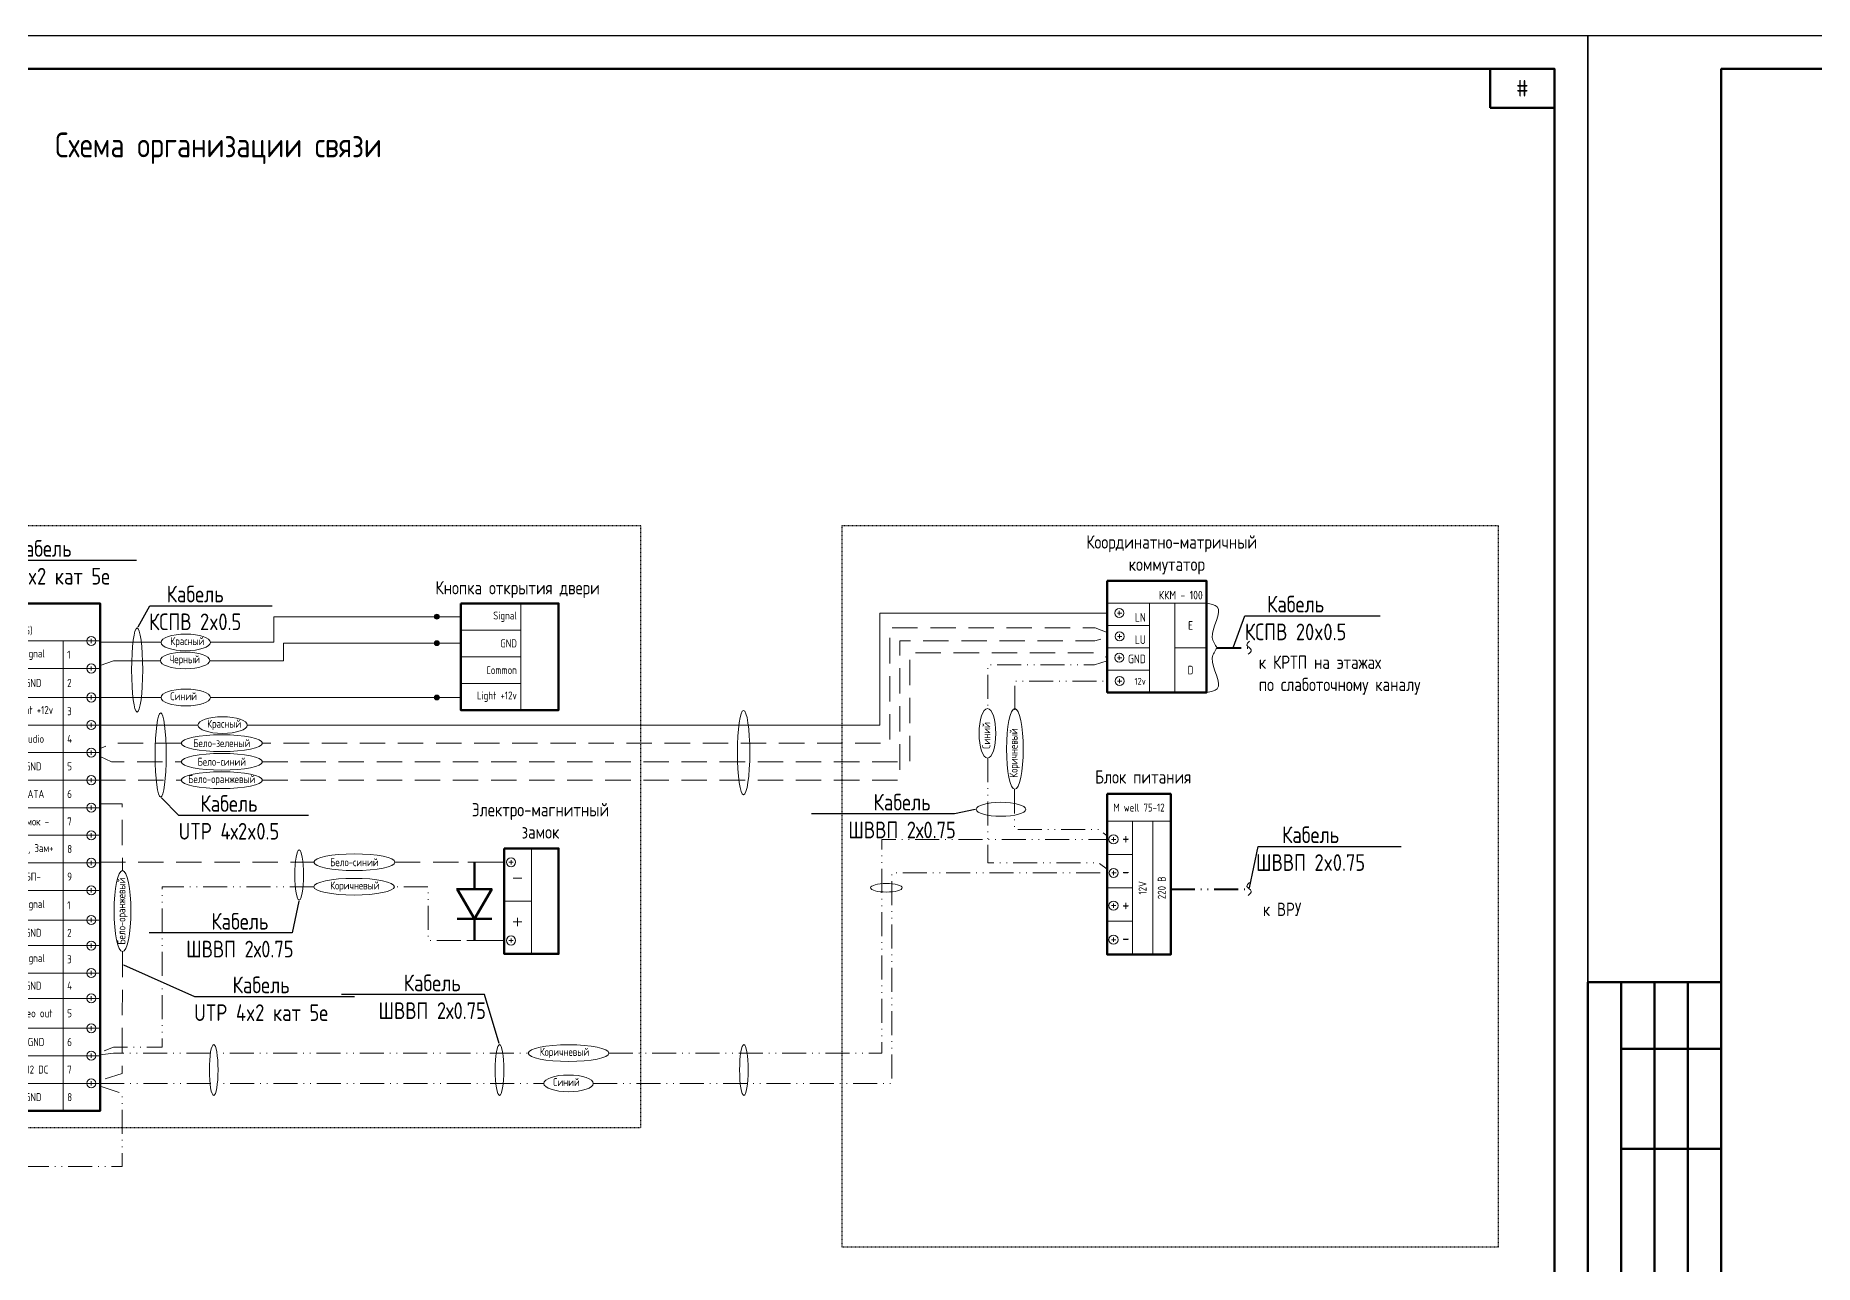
# Model space of a CAD drawing. Header units: millimetres. Extents: x -1818 to 2939, y -1518 to -220.
# Drawn here: x 2076.5 to 2343.2, y -404.2 to -219.9 of the extents above; entities that cross this region are included whole.
import ezdxf
from ezdxf import colors
from ezdxf.entities.mleader import LeaderData, LeaderLine
from ezdxf.math import Vec2, Vec3

# ---------------------------------------------------------------- set-up
doc = ezdxf.new("R2010")
doc.units = ezdxf.units.MM
for name, pattern in [('ACAD_ISO02W100', [15, 12, -3]), ('ACAD_ISO07W100', [3, 0, -3]), ('ACAD_ISO10W100', [18, 12, -3, 0, -3]), ('ACAD_ISO12W100', [21, 12, -3, 0, -3, 0, -3]), ('штриховая', [19.05, 12.7, -6.35])]:
    doc.linetypes.add(name, pattern=pattern)
for name, color, linetype, lineweight in [('(034) Оформление_0', 7, 'Continuous', 9), ('Домофония схемы', 7, 'Continuous', 40), ('Оборудование проектир.', 7, 'Continuous', 50)]:
    doc.layers.add(name, color=color, linetype=linetype, lineweight=lineweight)
doc.layers.add('Выноски и подписи', color=7, linetype='Continuous')
doc.layers.add('Дополнительные схемы', color=7, linetype='Continuous')
doc.layers.add('ВЭ', color=7, linetype='Continuous', plot=False)
doc.styles.get("Standard").update_dxf_attribs({"font": ''})
doc.styles.get('Standard').set_extended_font_data('GOST type A')

# ---------------------------------------------------------------- blocks, each defined once
blk = doc.blocks.new('*T239')
at = {"lineweight": 60, "transparency": 16777216}
for p, q in [((0, 0), (9.69, 0)), ((0, 0), (0, -5.814)), ((9.69, 0), (9.69, -5.814)), ((0, -5.814), (9.69, -5.814))]:
    blk.add_line(p, q, dxfattribs=at)
at = {"color": 0, "transparency": 16777216, "insert": (4.845, -2.907), "char_height": 2.5, "width": 9.69, "attachment_point": 5}
blk.add_mtext('#', dxfattribs=at)
blk = doc.blocks.new('*U237')
at = {"layer": '(034) Оформление_0'}
blk.add_lwpolyline([(420, 297), (0, 297), (0, 0), (420, 0)], close=True, dxfattribs=at)
at = {"layer": '(034) Оформление_0', "lineweight": 60}
blk.add_lwpolyline([(415, 5), (415, 292), (20, 292), (20, 5)], close=True, dxfattribs=at)
blk.add_blockref('*T239', (405.31, 292))
blk = doc.blocks.new('*T241')
at = {"layer": '(034) Оформление_0', "color": 0, "lineweight": 50, "transparency": 16777216}
for p, q in [((0, 0), (0, 65)), ((0, 65), (20, 65)), ((5, 0), (5, 65)), ((10, 0), (10, 65)), ((15, 0), (15, 65)), ((20, 0), (20, 65)), ((5, 55), (20, 55)), ((5, 40), (20, 40)), ((5, 20), (20, 20)), ((0, 0), (20, 0))]:
    blk.add_line(p, q, dxfattribs=at)
at = {"layer": '(034) Оформление_0', "color": 0, "transparency": 16777216, "insert": (2.5, 2), "char_height": 2.5, "width": 61, "attachment_point": 4, "rotation": 90}
blk.add_mtext('Согласованно', dxfattribs=at)
blk = doc.blocks.new('*U240')
at = {"layer": '(034) Оформление_0'}
blk.add_lwpolyline([(420, 297), (0, 297), (0, 0), (420, 0)], close=True, dxfattribs=at)
at = {"layer": '(034) Оформление_0', "lineweight": 60}
blk.add_lwpolyline([(415, 5), (415, 292), (20, 292), (20, 5)], close=True, dxfattribs=at)
blk.add_blockref('*T241', (0, 90))
blk = doc.blocks.new('*T253')
at = {"layer": 'Оборудование проектир.', "lineweight": 15, "transparency": 16777216}
for p, q in [((0, 0), (62.83, 0)), ((0, 0), (0, -76.14)), ((35.76, 0), (35.76, -76.14)), ((0, -5.64), (5.1, -5.64)), ((5.1, -5.64), (5.1, -76.14)), ((25.76, -5.64), (25.76, -76.14)), ((30.44, -5.64), (30.44, -76.14)), ((35.76, -5.64), (62.83, -5.64)), ((57.32, -5.64), (57.32, -76.14)), ((62.83, -5.64), (62.83, -76.14)), ((5.1, -9.77), (25.76, -9.77)), ((35.76, -18.25), (57.32, -18.25)), ((5.1, -22.38), (25.76, -22.38)), ((35.76, -30.65), (57.32, -30.65)), ((5.1, -34.79), (25.76, -34.79)), ((30.44, -43.06), (57.32, -43.06)), ((5.1, -47.51), (30.44, -47.51)), ((35.76, -51.33), (57.32, -51.33)), ((5.1, -59.25), (25.76, -59.25)), ((35.76, -59.25), (57.32, -59.25)), ((35.76, -67.86), (57.32, -67.86)), ((5.1, -72), (25.76, -72)), ((5.1, -76.14), (25.76, -76.14)), ((48.31, -76.14), (57.32, -76.14))]:
    blk.add_line(p, q, dxfattribs=at)
at = {"layer": 'Оборудование проектир.', "lineweight": 9, "transparency": 16777216}
for p, q in [((62.83, 0), (62.83, -5.64)), ((5.1, -5.64), (35.76, -5.64)), ((14.17, -5.64), (14.17, -72)), ((48.31, -5.64), (48.31, -76.14)), ((0, -9.77), (5.1, -9.77)), ((48.31, -9.77), (62.83, -9.77)), ((0, -14.11), (14.17, -14.11)), ((48.31, -14.11), (62.83, -14.11)), ((0, -18.25), (14.17, -18.25)), ((57.32, -18.25), (62.83, -18.25)), ((0, -22.38), (5.1, -22.38)), ((48.31, -22.38), (62.83, -22.38)), ((0, -26.52), (14.17, -26.52)), ((48.31, -26.52), (62.83, -26.52)), ((0, -30.65), (14.17, -30.65)), ((57.32, -30.65), (62.83, -30.65)), ((0, -34.79), (5.1, -34.79)), ((48.31, -34.79), (62.83, -34.79)), ((0, -38.92), (14.17, -38.92)), ((48.31, -38.92), (62.83, -38.92)), ((0, -43.06), (14.17, -43.06)), ((57.32, -43.06), (62.83, -43.06)), ((0, -47.51), (5.1, -47.51)), ((48.31, -47.51), (62.83, -47.51)), ((0, -51.33), (14.17, -51.33)), ((57.32, -51.33), (62.83, -51.33)), ((0, -55.46), (14.17, -55.46)), ((48.31, -55.46), (62.83, -55.46)), ((0, -59.25), (5.1, -59.25)), ((57.32, -59.25), (62.83, -59.25)), ((0, -63.73), (14.17, -63.73)), ((48.31, -63.73), (62.83, -63.73)), ((0, -67.86), (14.17, -67.86)), ((57.32, -67.86), (62.83, -67.86)), ((0, -72), (5.1, -72)), ((48.31, -72), (62.83, -72)), ((0, -76.14), (5.1, -76.14)), ((25.76, -76.14), (48.31, -76.14)), ((57.32, -76.14), (62.83, -76.14))]:
    blk.add_line(p, q, dxfattribs=at)
at = {"layer": 'Оборудование проектир.', "lineweight": 0, "transparency": 16777216}
for s, insert, char_height, width, attachment_point in [('Вызывная панель для основной двери', (17.88, -5.04), 1.5, 34.5671, 8), ('ETH (Rj-45)', (49.3, -5.04), 1.2, 25.8822, 8), ('1', (4.5, -7.7), 1.2, 3.9064, 6), ('NC/TX', (9.64, -7.7), 1.2, 7.8848, 5), ('UART', (19.97, -7.7), 1.2, 10.3896, 5), ('Signal', (52.81, -7.7), 1.2, 7.8232, 5), ('1', (57.92, -7.7), 1.2, 4.3203, 4), ('Кнопка открытия основной двери', (42.03, -11.94), 1.2, 11.3551, 5), ('2', (4.5, -11.94), 1.2, 3.9064, 6), ('1-Wire/RX', (9.64, -11.94), 1.2, 7.8848, 5), ('Внешний считыватель доп двери', (19.97, -16.08), 1.2, 10.3896, 5), ('GND', (52.81, -11.94), 1.2, 7.8232, 5), ('2', (57.92, -11.94), 1.2, 4.3203, 4), ('3', (4.5, -16.18), 1.2, 3.9064, 6), ('Beep', (9.64, -16.18), 1.2, 7.8848, 5), ('Light +12v', (52.81, -16.18), 1.2, 7.8232, 5), ('3', (57.92, -16.18), 1.2, 4.3203, 4), ('4', (4.5, -20.32), 1.2, 3.9064, 6), ('GND', (9.64, -20.32), 1.2, 7.8848, 5), ('Audio', (52.81, -20.32), 1.2, 7.8232, 5), ('4', (57.92, -20.32), 1.2, 4.3203, 4), ('5', (4.5, -24.45), 1.2, 3.9064, 6), ('Signal', (9.64, -24.45), 1.2, 7.8848, 5), ('1', (33.1, -24.35), 1.2, 4.1265, 5), ('ККМ1', (42.03, -24.45), 1.2, 11.3551, 5), ('GND', (52.81, -24.45), 1.2, 7.8232, 5), ('5', (57.92, -24.45), 1.2, 4.3203, 4), ('Кнопка открытия доп двери', (19.97, -28.59), 1.2, 10.3896, 5), ('3', (28.1, -26.57), 1.2, 3.4926, 5), ('6', (4.5, -28.59), 1.2, 3.9064, 6), ('GND', (9.64, -28.59), 1.2, 7.8848, 5), ('DATA', (52.81, -28.59), 1.2, 7.8232, 5), ('6', (57.92, -28.59), 1.2, 4.3203, 4), ('Light +12v', (9.64, -32.72), 1.2, 7.8848, 5), ('7', (4.5, -32.72), 1.2, 3.9064, 6), ('Замок -', (52.81, -32.72), 1.2, 7.8232, 5), ('7', (57.92, -32.72), 1.2, 4.3203, 4), ('8', (4.5, -36.85), 1.2, 3.9064, 6), ('Audio', (9.64, -36.85), 1.2, 7.8848, 5), ('Замок основной двери', (42.03, -36.85), 1.2, 11.3551, 5), ('БП+, Зам+', (52.81, -36.85), 1.2, 7.8232, 5), ('8', (57.92, -36.85), 1.2, 4.3203, 4), ('9', (4.5, -40.99), 1.2, 3.9064, 6), ('GND', (9.64, -40.99), 1.2, 7.8848, 5), ('ККМ2', (19.97, -41.15), 1.2, 10.3896, 5), ('БП-', (52.81, -40.99), 1.2, 7.8232, 5), ('9', (57.92, -40.99), 1.2, 4.3203, 4), ('10', (4.5, -45.28), 1.2, 3.9064, 6), ('DATA', (9.64, -45.28), 1.2, 7.8848, 5), ('Концевик вскрытия основной двери', (42.03, -47.19), 1.2, 11.3551, 5), ('Signal', (52.81, -45.28), 1.2, 7.8232, 5), ('1', (57.92, -45.28), 1.2, 4.3203, 4), ('1', (4.5, -49.42), 1.2, 3.9064, 6), ('Common', (9.64, -49.42), 1.2, 7.8848, 5), ('GND', (52.81, -49.42), 1.2, 7.8232, 5), ('2', (57.92, -49.42), 1.2, 4.3203, 4), ('2', (4.5, -53.39), 1.2, 3.9064, 6), ('NC', (9.64, -53.39), 1.2, 7.8848, 5), ('Замок доп. Двери', (19.97, -53.38), 1.2, 10.3896, 5), ('Концевик вскрытия доп. двер', (42.03, -55.29), 1.2, 11.3551, 5), ('Signal', (52.81, -53.39), 1.2, 7.8232, 5), ('3', (57.92, -53.39), 1.2, 4.3203, 4), ('3', (4.5, -57.35), 1.2, 3.9064, 6), ('NO', (9.64, -57.35), 1.2, 7.8848, 5), ('GND', (52.81, -57.35), 1.2, 7.8232, 5), ('4', (57.92, -57.35), 1.2, 4.3203, 4), ('4', (4.5, -61.49), 1.2, 3.9064, 6), ('NC', (9.64, -61.49), 1.2, 7.8848, 5), ('4', (28.1, -61.83), 1.2, 3.4926, 5), ('2', (33.1, -59.6), 1.2, 4.1265, 5), ('Video out', (52.81, -61.49), 1.2, 7.8232, 5), ('5', (57.92, -61.49), 1.2, 4.3203, 4), ('Силовой релейный выход', (19.97, -65.62), 1.2, 10.3896, 5), ('Аналоговый видеовыход', (42.03, -63.56), 1.2, 11.3551, 5), ('5', (4.5, -65.8), 1.2, 3.9064, 6), ('NO', (9.64, -65.8), 1.2, 7.8848, 5), ('VGND', (52.81, -65.8), 1.2, 7.8232, 5), ('6', (57.92, -65.8), 1.2, 4.3203, 4), ('6', (4.5, -69.93), 1.2, 3.9064, 6), ('Common', (9.64, -69.93), 1.2, 7.8848, 5), ('+ 12 DC', (52.81, -69.93), 1.2, 7.8232, 5), ('7', (57.92, -69.93), 1.2, 4.3203, 4), ('Питание', (42.03, -72), 1.2, 11.3551, 5), ('7', (4.5, -74.07), 1.2, 3.9064, 6), ('Корпус панели', (15.43, -74.07), 1.2, 19.4662, 5), ('GND', (52.81, -74.07), 1.2, 7.8232, 5), ('8', (57.92, -74.07), 1.2, 4.3203, 4)]:
    blk.add_mtext(s, dxfattribs=dict(at, insert=insert, char_height=char_height, width=width, attachment_point=attachment_point))
blk = doc.blocks.new('*T254')
at = {"layer": 'Оборудование проектир.', "lineweight": 15, "transparency": 16777216}
for p, q in [((0, 0), (14.88, 0)), ((0, 0), (0, -13.39)), ((0, -3.35), (6.35, -3.35)), ((6.35, -3.35), (6.35, -16.75)), ((10.13, -3.35), (10.13, -10.04)), ((14.88, -3.35), (14.88, -16.75)), ((0, -6.69), (6.35, -6.69)), ((0, -10.04), (6.35, -10.04)), ((0, -13.39), (6.35, -13.39)), ((0, -16.75), (6.35, -16.75))]:
    blk.add_line(p, q, dxfattribs=at)
at = {"layer": 'Оборудование проектир.', "lineweight": 9, "transparency": 16777216}
for p, q in [((14.88, 0), (14.88, -3.35)), ((6.35, -3.35), (14.88, -3.35)), ((10.13, -10.04), (14.88, -10.04)), ((10.13, -10.04), (10.13, -16.75)), ((0, -13.39), (0, -16.75)), ((6.35, -16.75), (14.88, -16.75))]:
    blk.add_line(p, q, dxfattribs=at)
at = {"layer": 'Оборудование проектир.', "color": 0, "lineweight": 0, "transparency": 16777216}
for s, insert, char_height, width, attachment_point in [('{\\C256;ККМ - 100}', (14.32, -2.79), 1.291, 13.7621, 9), ('{\\C256;LN}', (5.79, -6.13), 1.291, 5.2303, 9), ('{\\C256;E}', (12.5, -6.69), 1.291, 3.6327, 5), ('{\\C256;LU}', (5.79, -9.48), 1.291, 5.2303, 9), ('{\\C256;GND}', (5.79, -11.72), 1.291, 5.2303, 6), ('{\\C256;D}', (12.5, -13.39), 1.291, 3.6327, 5), ('{\\C256; 12v}', (5.79, -15.07), 1.0328, 5.2303, 6), ('{\\fFedra Sans Alt Pro Light|b0|i0|c204;\\c0;', (9.57, -16.19), 1.291, 2.6682, 9)]:
    blk.add_mtext(s, dxfattribs=dict(at, insert=insert, char_height=char_height, width=width, attachment_point=attachment_point))
blk = doc.blocks.new('*T255')
at = {"layer": 'Оборудование проектир.', "lineweight": 15, "transparency": 16777216}
for p, q in [((0, 0), (9.53, 0)), ((0, 0), (0, -24.08)), ((0, -4.08), (9.53, -4.08)), ((3.78, -4.08), (3.78, -24.08)), ((6.82, -4.08), (6.82, -24.08)), ((9.53, -4.08), (9.53, -24.08)), ((0, -9.08), (3.78, -9.08)), ((0, -14.08), (3.78, -14.08)), ((0, -19.08), (3.78, -19.08)), ((0, -24.08), (3.78, -24.08)), ((6.82, -24.08), (9.53, -24.08))]:
    blk.add_line(p, q, dxfattribs=at)
at = {"layer": 'Оборудование проектир.', "lineweight": 9, "transparency": 16777216}
for p, q in [((9.53, 0), (9.53, -4.08)), ((3.78, -24.08), (6.82, -24.08))]:
    blk.add_line(p, q, dxfattribs=at)
at = {"layer": 'Оборудование проектир.', "color": 0, "lineweight": 0, "transparency": 16777216}
for s, insert, char_height, width, attachment_point in [('{\\C256;M well 75-12}', (4.77, -2.04), 1.2, 8.6494, 5), ('{\\C256;+}', (3.33, -6.58), 2, 2.8926, 6), ('{\\C256;-}', (3.33, -11.58), 2, 2.8926, 6), ('{\\C256;+}', (3.33, -16.58), 2, 2.8926, 6), ('{\\C256;-}', (3.33, -21.58), 2, 2.8926, 6)]:
    blk.add_mtext(s, dxfattribs=dict(at, insert=insert, char_height=char_height, width=width, attachment_point=attachment_point))
at = {"layer": 'Оборудование проектир.', "color": 0, "lineweight": 0, "transparency": 16777216, "char_height": 1.2, "width": 19.1168, "attachment_point": 5, "rotation": 90}
for s, insert in [('{\\C256;12V}', (5.3, -14.08)), ('{\\C256;220 В}', (8.18, -14.08))]:
    blk.add_mtext(s, dxfattribs=dict(at, insert=insert))
blk = doc.blocks.new('*T256')
at = {"layer": 'Оборудование проектир.', "lineweight": 9, "transparency": 16777216}
for p, q in [((0, 0), (9.02, 0)), ((0, 0), (0, -16)), ((0, -4), (9.02, -4)), ((0, -8), (9.02, -8))]:
    blk.add_line(p, q, dxfattribs=at)
at = {"layer": 'Оборудование проектир.', "lineweight": 15, "transparency": 16777216}
for p, q in [((9.02, 0), (9.02, -16)), ((0, -12), (9.02, -12)), ((0, -16), (9.02, -16))]:
    blk.add_line(p, q, dxfattribs=at)
at = {"layer": 'Оборудование проектир.', "color": 0, "linetype": 'ACAD_ISO02W100', "lineweight": 0, "transparency": 16777216, "char_height": 1.2, "width": 7.8232, "attachment_point": 6}
for s, insert in [('{\\C256;Signal}', (8.42, -2)), ('{\\C256;GND}', (8.42, -6)), ('{\\C256;Common}', (8.42, -10)), ('{\\C256;Light +12v}', (8.42, -14))]:
    blk.add_mtext(s, dxfattribs=dict(at, insert=insert))
blk = doc.blocks.new('*U104')
at = {"layer": 'Оборудование проектир.'}
for p, q in [((0, 4.48), (0, 8.51)), ((0, 0), (-1.2, 0)), ((0, 0), (0, -3.23)), ((-2.59, 0), (2.59, 0))]:
    blk.add_line(p, q, dxfattribs=at)
at = {"layer": 'Оборудование проектир.', "flags": 128}
blk.add_lwpolyline([(0, 0), (2.59, 4.48), (-2.59, 4.48)], close=True, dxfattribs=at)
at = {"layer": 'Выноски и подписи', "oblique": 15, "flags": 3}
for tag, p in [('ID', (11.17, 4.25)), ('БАЗОВАЯ_РАСЦЕНКА', (11.17, 0.96)), ('ЕД.ИЗМ', (10.91, -2.84)), ('КОЛИЧЕСТВО', (10.7, -6.7))]:
    blk.add_attdef(tag, p, '', height=2.5, dxfattribs=at)

msp = doc.modelspace()

# ---------------------------------------------------------------- hatches: boundary and pattern name
at = {"layer": 'Домофония схемы', "linetype": 'Continuous', "lineweight": 0, "ltscale": 5}
h = msp.add_hatch(color=256, dxfattribs=at)
h.dxf.hatch_style = 1
edge = h.paths.add_edge_path()
edge.add_arc((2136.63, -307.08), 0.365, 0, 360)
h = msp.add_hatch(color=256, dxfattribs=at)
h.dxf.hatch_style = 1
edge = h.paths.add_edge_path()
edge.add_arc((2136.63, -311.06), 0.365, 0, 360)
h = msp.add_hatch(color=256, dxfattribs=at)
h.dxf.hatch_style = 1
edge = h.paths.add_edge_path()
edge.add_arc((2136.63, -319.2), 0.365, 0, 360)

# ---------------------------------------------------------------- linework, layer by layer
at = {"layer": 'ВЭ'}
for points in [[(1889.28, -219.91), (2309.28, -219.91), (2309.28, -516.91), (1889.28, -516.91)], [(2309.28, -219.91), (2729.28, -219.91), (2729.28, -516.91), (2309.28, -516.91)]]:
    msp.add_lwpolyline(points, close=True, dxfattribs=at)
at = {"layer": 'Домофония схемы', "lineweight": 0}
for p, q in [((2085.12, -310.72), (2084.47, -310.72)), ((2084.8, -310.39), (2084.8, -311.04)), ((2084.8, -314.53), (2084.8, -315.17)), ((2085.12, -314.85), (2084.47, -314.85)), ((2085.12, -319.2), (2084.47, -319.2)), ((2084.8, -318.87), (2084.8, -319.52)), ((2085.12, -323.33), (2084.47, -323.33)), ((2084.8, -323.01), (2084.8, -323.65)), ((2085.12, -327.46), (2084.47, -327.46)), ((2084.8, -327.14), (2084.8, -327.79)), ((2085.12, -331.6), (2084.47, -331.6)), ((2084.8, -331.28), (2084.8, -331.92)), ((2085.12, -335.73), (2084.47, -335.73)), ((2084.8, -335.41), (2084.8, -336.06)), ((2085.12, -339.87), (2084.47, -339.87)), ((2084.8, -339.55), (2084.8, -340.19)), ((2085.12, -344), (2084.47, -344)), ((2084.8, -343.68), (2084.8, -344.33)), ((2141.3, -343.91), (2146.74, -343.91)), ((2085.12, -348.14), (2084.47, -348.14)), ((2084.8, -347.82), (2084.8, -348.46)), ((2085.12, -352.59), (2084.47, -352.59)), ((2084.8, -352.27), (2084.8, -352.92)), ((2085.12, -356.41), (2084.47, -356.41)), ((2084.8, -356.08), (2084.8, -356.73)), ((2141.28, -355.65), (2146.74, -355.65)), ((2085.12, -360.54), (2084.47, -360.54)), ((2084.8, -360.22), (2084.8, -360.86)), ((2085.12, -364.33), (2084.47, -364.33)), ((2084.8, -364.01), (2084.8, -364.65)), ((2085.12, -368.81), (2084.47, -368.81)), ((2084.8, -368.49), (2084.8, -369.13)), ((2085.12, -372.94), (2084.47, -372.94)), ((2084.8, -372.62), (2084.8, -373.27)), ((2085.12, -377.08), (2084.47, -377.08)), ((2084.8, -376.76), (2084.8, -377.4))]:
    msp.add_line(p, q, dxfattribs=at)
at = {"layer": 'Домофония схемы', "color": 5, "linetype": 'ACAD_ISO10W100', "ltscale": 0.3}
msp.add_line((2253.65, -311.75), (2258.5, -311.75), dxfattribs=at)
at = {"layer": 'Домофония схемы', "color": 5, "linetype": 'штриховая', "lineweight": 0, "ltscale": 0.3}
for p, q in [((2086.12, -343.91), (2118.19, -343.91)), ((2130.35, -343.91), (2146.74, -343.91))]:
    msp.add_line(p, q, dxfattribs=at)
at = {"layer": 'Домофония схемы', "color": 8, "linetype": 'ACAD_ISO07W100', "lineweight": 30, "ltscale": 0.01}
for points in [[(2167.23, -293.43), (2016.25, -293.43), (2016.25, -383.71), (2167.23, -383.71)], [(2295.84, -293.43), (2197.39, -293.43), (2197.39, -401.58), (2295.84, -401.58)]]:
    msp.add_lwpolyline(points, close=True, dxfattribs=at)
at = {"layer": 'Домофония схемы', "color": 1, "linetype": 'Continuous', "lineweight": 0, "ltscale": 0.3, "flags": 128}
for points in [[(2108.21, -323.33), (2203.06, -323.33), (2203.06, -306.54), (2237.18, -306.54)], [(2140.22, -307.08), (2112.18, -307.08), (2112.18, -310.9), (2102.7, -310.9)], [(2095.27, -310.9), (2086.12, -310.9)], [(2086.12, -323.33), (2100.78, -323.33)]]:
    msp.add_lwpolyline(points, dxfattribs=at)
at = {"layer": 'Домофония схемы', "color": 96, "linetype": 'штриховая', "lineweight": 0, "ltscale": 0.3, "flags": 128}
for points in [[(2237.18, -309.47), (2235.39, -308.74), (2204.56, -308.74), (2204.56, -326.04), (2110.47, -326.05)], [(2098.32, -326.05), (2087.96, -326.05), (2086.12, -326.87)]]:
    msp.add_lwpolyline(points, dxfattribs=at)
at = {"layer": 'Домофония схемы', "color": 250, "linetype": 'Continuous', "lineweight": 0, "ltscale": 0.3, "flags": 128}
for points in [[(2140.22, -311.06), (2113.63, -311.06), (2113.63, -313.69), (2102.59, -313.69)], [(2095.17, -313.69), (2088.15, -313.69), (2086.12, -314.39)]]:
    msp.add_lwpolyline(points, dxfattribs=at)
at = {"layer": 'Домофония схемы', "color": 30, "linetype": 'штриховая', "lineweight": 0, "ltscale": 0.3, "flags": 128}
for points in [[(2110.47, -331.6), (2206.06, -331.6), (2206.06, -310.7), (2235.3, -310.7), (2237.18, -310.23)], [(2086.12, -331.6), (2098.32, -331.6)], [(2086.12, -335.14), (2089.42, -335.14), (2089.49, -345.16)], [(2089.49, -357.32), (2089.42, -375.6), (2086.12, -376.66)]]:
    msp.add_lwpolyline(points, dxfattribs=at)
at = {"layer": 'Домофония схемы', "color": 5, "linetype": 'штриховая', "lineweight": 0, "ltscale": 0.3, "flags": 128}
for points in [[(2110.47, -328.84), (2207.56, -328.84), (2207.56, -312.5), (2235.35, -312.5), (2237.18, -313.22)], [(2086.12, -328.06), (2087.86, -328.84), (2098.32, -328.84)]]:
    msp.add_lwpolyline(points, dxfattribs=at)
at = {"layer": 'Домофония схемы', "color": 5, "linetype": 'ACAD_ISO12W100', "lineweight": 0, "ltscale": 0.3, "flags": 128}
for points in [[(2237.18, -313.69), (2235.27, -314.3), (2219.29, -314.3), (2219.29, -320.87)], [(2219.29, -328.29), (2219.29, -344.01), (2235.89, -344.01), (2237.18, -344.94)], [(2160.1, -377.08), (2204.88, -377.08), (2204.88, -345.51), (2235.84, -345.51), (2237.19, -345.51)], [(2068.32, -389.54), (2089.42, -389.54), (2089.42, -378.6), (2086.12, -377.51)], [(2086.12, -377.08), (2152.67, -377.08)]]:
    msp.add_lwpolyline(points, dxfattribs=at)
at = {"layer": 'Домофония схемы', "color": 34, "linetype": 'ACAD_ISO12W100', "lineweight": 0, "ltscale": 0.3, "flags": 128}
for points in [[(2223.33, -321.07), (2223.33, -316.73), (2237.18, -316.73)], [(2223.28, -332.98), (2223.28, -338.99), (2235.87, -338.99), (2237.18, -339.95)], [(2162.44, -372.55), (2203.38, -372.55), (2203.38, -340.49), (2235.87, -340.49), (2237.18, -340.49)], [(2118.18, -347.58), (2095.45, -347.58), (2095.45, -371.65), (2088.14, -371.65), (2086.12, -372.43)], [(2146.74, -355.65), (2135.33, -355.65), (2135.33, -347.58), (2130.28, -347.58)], [(2086.12, -372.79), (2088.12, -372.55), (2150.34, -372.55)]]:
    msp.add_lwpolyline(points, dxfattribs=at)
at = {"layer": 'Домофония схемы', "color": 5, "linetype": 'Continuous', "lineweight": 0, "ltscale": 0.3, "flags": 128}
for points in [[(2086.12, -319.2), (2095.27, -319.2)], [(2102.7, -319.2), (2140.22, -319.2)]]:
    msp.add_lwpolyline(points, dxfattribs=at)
at = {"layer": 'Домофония схемы', "linetype": 'Continuous', "lineweight": 0, "ltscale": 5}
for centre in [(2136.63, -307.08), (2136.63, -311.06), (2136.63, -319.2)]:
    msp.add_circle(centre, 0.365, dxfattribs=at)
at = {"layer": 'Домофония схемы', "lineweight": 0}
for centre in [(2084.8, -310.72), (2084.8, -314.85), (2084.8, -319.2), (2084.8, -323.33), (2084.8, -327.46), (2084.8, -331.6), (2084.8, -335.73), (2084.8, -339.87), (2084.8, -344), (2084.8, -348.14), (2084.8, -352.59), (2084.8, -356.41), (2084.8, -360.54), (2084.8, -364.33), (2084.8, -368.81), (2084.8, -372.94), (2084.8, -377.08)]:
    msp.add_circle(centre, 0.682, dxfattribs=at)
at = {"layer": 'Домофония схемы', "linetype": 'Continuous', "lineweight": 0, "ltscale": 5, "extrusion": (0, 0, -1)}
for centre, major_axis, ratio in [((2091.69, -315.07), (0, 6.31), 0.132115), ((2095.22, -327.83), (0, 6.31), 0.132115), ((2115.99, -345.83), (0, 3.76), 0.173031)]:
    msp.add_ellipse(centre, major_axis=major_axis, ratio=ratio, dxfattribs=at)
at = {"layer": 'Домофония схемы', "lineweight": 0, "extrusion": (0, 0, -1)}
for centre, major_axis, ratio in [((2098.98, -310.93), (3.71, 0), 0.337283), ((2098.88, -313.64), (3.71, 0), 0.337283), ((2098.98, -319.2), (3.71, 0), 0.337283), ((2104.5, -323.33), (3.71, 0), 0.337283), ((2219.22, -324.58), (0, 3.71), 0.337283), ((2223.33, -326.92), (0, 6.05), 0.206977), ((2104.39, -326.05), (6.08, 0), 0.206125), ((2104.39, -328.84), (6.08, 0), 0.206125), ((2104.39, -331.6), (6.08, 0), 0.206125), ((2124.27, -343.91), (6.08, 0), 0.206125), ((2089.49, -351.24), (0, 6.08), 0.206125), ((2124.23, -347.58), (6.05, 0), 0.206977), ((2156.39, -372.55), (6.05, 0), 0.206977), ((2156.39, -377.08), (3.71, 0), 0.337283)]:
    msp.add_ellipse(centre, major_axis=major_axis, ratio=ratio, dxfattribs=at)
at = {"layer": 'Домофония схемы', "linetype": 'Continuous', "lineweight": 0, "ltscale": 5}
for centre, major_axis, ratio in [((2182.64, -327.46), (0, 6.32), 0.147928), ((2103.17, -375.07), (0, 3.81), 0.17021), ((2146.04, -375.07), (0, 3.81), 0.17021), ((2182.69, -375.07), (0, 3.81), 0.17021)]:
    msp.add_ellipse(centre, major_axis=major_axis, ratio=ratio, dxfattribs=at)
at = {"layer": 'Домофония схемы', "lineweight": 0}
for centre, major_axis, ratio in [((2221.24, -335.97), (3.71, 0), 0.281573), ((2204.07, -347.74), (2.37, 0), 0.273967)]:
    msp.add_ellipse(centre, major_axis=major_axis, ratio=ratio, dxfattribs=at)
for points in [[(2252.07, -305.05), (2253.66, -305.6), (2252.94, -310.21), (2253.65, -311.75)], [(2252.07, -318.43), (2253.66, -317.89), (2252.94, -313.28), (2253.65, -311.74)], [(2258.51, -310.77), (2258.13, -311.35), (2258.78, -312.07), (2258.32, -312.72)], [(2258.51, -346.95), (2258.13, -347.53), (2258.78, -348.25), (2258.32, -348.89)]]:
    msp.add_spline(points, degree=3, dxfattribs=at)
at = {"layer": 'Дополнительные схемы', "color": 5, "linetype": 'ACAD_ISO12W100', "lineweight": 40, "ltscale": 0.3}
msp.add_line((2246.72, -347.93), (2258.5, -347.93), dxfattribs=at)
at = {"layer": 'Оборудование проектир.', "lineweight": 0}
for p, q in [((2239.35, -306.54), (2238.71, -306.54)), ((2238.98, -306.22), (2238.98, -306.86)), ((2239.35, -310.04), (2238.71, -310.04)), ((2239.03, -309.71), (2239.03, -310.36)), ((2239.35, -313.24), (2238.71, -313.24)), ((2238.98, -312.92), (2238.98, -313.56)), ((2239.35, -316.73), (2238.71, -316.73)), ((2239.03, -316.41), (2239.03, -317.06)), ((2238.49, -340.49), (2237.84, -340.49)), ((2238.12, -340.17), (2238.12, -340.82)), ((2148.09, -343.91), (2147.45, -343.91)), ((2147.77, -343.59), (2147.77, -344.23)), ((2149.37, -346.3), (2148.07, -346.3)), ((2238.5, -345.51), (2237.85, -345.51)), ((2238.13, -345.19), (2238.13, -345.83)), ((2146.74, -349.76), (2150.82, -349.76)), ((2238.49, -350.42), (2237.84, -350.42)), ((2238.12, -350.1), (2238.12, -350.75)), ((2148.06, -352.87), (2149.36, -352.87)), ((2148.71, -352.23), (2148.71, -353.52)), ((2148.09, -355.65), (2147.45, -355.65)), ((2147.77, -355.33), (2147.77, -355.97)), ((2238.49, -355.53), (2237.84, -355.53)), ((2238.12, -355.21), (2238.12, -355.85))]:
    msp.add_line(p, q, dxfattribs=at)
at = {"layer": 'Оборудование проектир.', "lineweight": 50}
for points in [[(2237.18, -301.7), (2252.07, -301.7), (2252.07, -318.45), (2237.18, -318.45)], [(2023.28, -305.08), (2086.12, -305.08), (2086.12, -381.22), (2023.28, -381.22)], [(2140.22, -305.08), (2154.9, -305.08), (2154.9, -321.08), (2140.22, -321.08)], [(2237.18, -333.67), (2246.72, -333.67), (2246.72, -357.76), (2237.18, -357.76)], [(2146.74, -341.85), (2154.9, -341.85), (2154.9, -357.66), (2146.74, -357.66)]]:
    msp.add_lwpolyline(points, close=True, dxfattribs=at)
at = {"layer": 'Оборудование проектир.', "lineweight": 0}
msp.add_lwpolyline([(2146.74, -341.85), (2150.82, -341.85), (2150.82, -357.66), (2146.74, -357.66)], close=True, dxfattribs=at)
for centre in [(2238.98, -306.54), (2239.03, -310.04), (2238.98, -313.24), (2239.03, -316.73), (2238.12, -340.49), (2147.77, -343.91), (2238.13, -345.51), (2238.12, -350.42), (2147.77, -355.65), (2238.12, -355.53)]:
    msp.add_circle(centre, 0.682, dxfattribs=at)

# ---------------------------------------------------------------- block references
at = {"layer": '(034) Оформление_0'}
for name, p in [('*U237', (1889.28, -516.91)), ('*U240', (2309.28, -516.91))]:
    msp.add_blockref(name, p, dxfattribs=at)
for name, p in [('*T254', (2237.18, -301.7)), ('*T253', (2023.28, -305.08)), ('*T256', (2140.22, -305.08)), ('*T255', (2237.18, -333.67)), ('*U104', (2142.27, -352.42))]:
    msp.add_blockref(name, p)

# ---------------------------------------------------------------- texts
at = {"layer": '(034) Оформление_0', "insert": (2103.89, -234.45), "char_height": 3.7198, "width": 265.6966, "attachment_point": 2}
msp.add_mtext('Схема организации связи', dxfattribs=at)
at = {"layer": '(034) Оформление_0', "lineweight": 0}
for s, insert, char_height, width, attachment_point in [('\\pi-2.86628;Координатно-матричный\\P\\pi3.49158;коммутатор', (2236.9, -294.87), 2, 19.2674, 1), ('Кнопка открытия двери', (2136.43, -301.73), 2, 31.5285, 1), ('Красный', (2096.66, -310.14), 1.2, 3.4791, 1), ('Черный', (2096.56, -312.86), 1.2, 3.4791, 1), ('к КРТП на этажах \\Pпо слаботочному каналу', (2259.91, -312.91), 2, 29.7498, 1), ('Синий', (2096.66, -318.41), 1.2, 3.4791, 1), ('Красный', (2102.18, -322.54), 1.2, 3.4791, 1), ('Бело-зеленый', (2104.39, -326.05), 1.2, 3.4791, 5), ('Бело-синий', (2104.39, -328.84), 1.2, 3.4791, 5), ('Блок питания', (2235.36, -330.11), 2, 23.6278, 1), ('Бело-оранжевый', (2104.39, -331.6), 1.2, 3.4791, 5), ('\\pi0.18816;Электро-магнитный \\P\\pi7.64745;замок', (2141.71, -335.03), 2, 20.8049, 1), ('Бело-синий', (2124.27, -343.91), 1.2, 3.4791, 5), ('Коричневый', (2120.63, -346.8), 1.2, 3.4791, 1), ('\\pi3.31283;к ВРУ', (2257.2, -349.98), 2, 12.1971, 1), ('Коричневый', (2152.07, -371.76), 1.2, 3.4791, 1), ('Синий', (2154.07, -376.29), 1.2, 3.4791, 1)]:
    msp.add_mtext(s, dxfattribs=dict(at, insert=insert, char_height=char_height, width=width, attachment_point=attachment_point))
at = {"layer": '(034) Оформление_0', "lineweight": 0, "char_height": 1.2, "width": 3.4791, "rotation": 90}
for s, insert, attachment_point in [('Синий', (2218.44, -326.9), 1), ('Коричневый', (2222.54, -331.24), 1), ('Бело-оранжевый', (2089.49, -351.24), 5)]:
    msp.add_mtext(s, dxfattribs=dict(at, insert=insert, attachment_point=attachment_point))

# ---------------------------------------------------------------- leaders
at = {"layer": '(034) Оформление_0', "linetype": 'Continuous', "lineweight": 0, "ltscale": 5}
ml = msp.add_multileader_mtext('Standard', dxfattribs=at)
ml.set_content('Кабель \\PUTP 4x2 кат 5е', color=256)
ml.set_leader_properties()
ml.build(insert=Vec2(0, 0))
ml.multileader.update_dxf_attribs({"text_left_attachment_type": 6, "text_right_attachment_type": 6, "dogleg_length": 0, "arrow_head_size": 0.18})
ctx = ml.context
ctx.base_point, ctx.char_height, ctx.arrow_head_size, ctx.landing_gap_size, ctx.plane_origin = Vec3(2067.57, -298.59), 2.5, 0.18, 0, Vec3(2067.42, -301.08)
ctx.left_attachment, ctx.right_attachment, ctx.text_align_type = 6, 6, 1
notes = []
notes.append((ctx, [(0, (1, 1, 0), (2067.57, -298.59), (1, 0), 0, [(0, [(2063.58, -302.48)], 0, [])])]))
ctx.mtext.insert, ctx.mtext.alignment, ctx.mtext.flow_direction = Vec3(2077.57, -295.59), 2, 5
ml = msp.add_multileader_mtext('Standard', dxfattribs=at)
ml.set_content('Кабель \\PКСПВ 2x0.5', color=256)
ml.set_leader_properties()
ml.build(insert=Vec2(0, 0))
ml.multileader.update_dxf_attribs({"text_left_attachment_type": 6, "text_right_attachment_type": 6, "dogleg_length": 0, "arrow_head_size": 0.18})
ctx = ml.context
ctx.base_point, ctx.char_height, ctx.arrow_head_size, ctx.landing_gap_size, ctx.plane_origin = Vec3(2093.6, -305.43), 2.5, 0.18, 0, Vec3(2091.94, -308.24)
ctx.left_attachment, ctx.right_attachment, ctx.text_align_type = 6, 6, 1
notes.append((ctx, [(1, (1, 1, 0), (2093.6, -305.43), (1, 0), 0, [(0, [(2091.73, -308.77)], 0, [])])]))
ctx.mtext.insert, ctx.mtext.alignment, ctx.mtext.flow_direction = Vec3(2100.39, -302.43), 2, 5
ml = msp.add_multileader_mtext('Standard', dxfattribs=at)
ml.set_content('Кабель \\PКСПВ 20x0.5', color=256)
ml.set_leader_properties()
ml.build(insert=Vec2(0, 0))
ml.multileader.update_dxf_attribs({"text_left_attachment_type": 6, "text_right_attachment_type": 6, "dogleg_length": 0, "arrow_head_size": 0.18})
ctx = ml.context
ctx.base_point, ctx.char_height, ctx.arrow_head_size, ctx.landing_gap_size, ctx.plane_origin = Vec3(2257.84, -306.94), 2.5, 0.18, 0, Vec3(2256.88, -305.79)
ctx.left_attachment, ctx.right_attachment, ctx.text_align_type = 6, 6, 1
notes.append((ctx, [(1, (1, 1, 0), (2257.84, -306.94), (1, 0), 0, [(0, [(2256.07, -311.75)], 0, [])])]))
ctx.mtext.insert, ctx.mtext.alignment, ctx.mtext.flow_direction = Vec3(2265.43, -303.94), 2, 5
ml = msp.add_multileader_mtext('Standard', dxfattribs=at)
ml.set_content('Кабель \\PUTP 4х2x0.5', color=256)
ml.set_leader_properties()
ml.build(insert=Vec2(0, 0))
ml.multileader.update_dxf_attribs({"text_left_attachment_type": 6, "text_right_attachment_type": 6, "dogleg_length": 0, "arrow_head_size": 0.18})
ctx = ml.context
ctx.base_point, ctx.char_height, ctx.arrow_head_size, ctx.landing_gap_size, ctx.plane_origin = Vec3(2097.87, -336.85), 2.5, 0.18, 0, Vec3(2152.64, -321.8)
ctx.left_attachment, ctx.right_attachment, ctx.text_align_type = 6, 6, 1
notes.append((ctx, [(1, (1, 1, 0), (2097.87, -336.85), (1, 0), 0, [(0, [(2095.22, -334.14)], 0, [])])]))
ctx.mtext.insert, ctx.mtext.alignment, ctx.mtext.flow_direction = Vec3(2105.46, -333.85), 2, 5
ml = msp.add_multileader_mtext('Standard', dxfattribs=at)
ml.set_content('Кабель \\PШВВП 2х0.75', color=256)
ml.set_leader_properties()
ml.build(insert=Vec2(0, 0))
ml.multileader.update_dxf_attribs({"text_left_attachment_type": 6, "text_right_attachment_type": 6, "dogleg_length": 0, "arrow_head_size": 0.18})
ctx = ml.context
ctx.base_point, ctx.char_height, ctx.arrow_head_size, ctx.landing_gap_size, ctx.plane_origin = Vec3(2198.56, -336.65), 2.5, 0.18, 0, Vec3(2163.34, -355.72)
ctx.left_attachment, ctx.right_attachment, ctx.text_align_type = 6, 6, 1
notes.append((ctx, [(1, (1, 1, 0), (2214.27, -336.65), (-1, 0), 0, [(0, [(2217.53, -335.97)], 0, [])])]))
ctx.mtext.insert, ctx.mtext.alignment, ctx.mtext.flow_direction = Vec3(2206.41, -333.65), 2, 5
ml = msp.add_multileader_mtext('Standard', dxfattribs=at)
ml.set_content('Кабель \\PШВВП 2x0.75', color=256)
ml.set_leader_properties()
ml.build(insert=Vec2(0, 0))
ml.multileader.update_dxf_attribs({"text_left_attachment_type": 6, "text_right_attachment_type": 6, "dogleg_length": 0, "arrow_head_size": 0.18})
ctx = ml.context
ctx.base_point, ctx.char_height, ctx.arrow_head_size, ctx.landing_gap_size, ctx.plane_origin = Vec3(2259.82, -341.54), 2.5, 0.18, 0, Vec3(2258.48, -347.16)
ctx.left_attachment, ctx.right_attachment, ctx.text_align_type = 6, 6, 1
notes.append((ctx, [(1, (1, 1, 0), (2259.82, -341.54), (1, 0), 0, [(0, [(2258.5, -347.93)], 0, [])])]))
ctx.mtext.insert, ctx.mtext.alignment, ctx.mtext.flow_direction = Vec3(2267.68, -338.54), 2, 5
ml = msp.add_multileader_mtext('Standard', dxfattribs=at)
ml.set_content('Кабель \\PШВВП 2х0.75', color=256)
ml.set_leader_properties()
ml.build(insert=Vec2(0, 0))
ml.multileader.update_dxf_attribs({"text_left_attachment_type": 6, "text_right_attachment_type": 6, "dogleg_length": 0, "arrow_head_size": 0.18})
ctx = ml.context
ctx.base_point, ctx.char_height, ctx.arrow_head_size, ctx.landing_gap_size, ctx.plane_origin = Vec3(2099.23, -354.52), 2.5, 0.18, 0, Vec3(2115.8, -362.68)
ctx.left_attachment, ctx.right_attachment, ctx.text_align_type = 6, 6, 1
notes.append((ctx, [(1, (1, 1, 0), (2114.94, -354.52), (-1, 0), 0, [(0, [(2115.99, -349.59)], 0, [])])]))
ctx.mtext.insert, ctx.mtext.alignment, ctx.mtext.flow_direction = Vec3(2107.09, -351.52), 2, 5
ml = msp.add_multileader_mtext('Standard', dxfattribs=at)
ml.set_content('Кабель \\PUTP 4x2 кат 5е', color=256)
ml.set_leader_properties()
ml.build(insert=Vec2(0, 0))
ml.multileader.update_dxf_attribs({"text_left_attachment_type": 6, "text_right_attachment_type": 6, "dogleg_length": 0, "arrow_head_size": 0.18})
ctx = ml.context
ctx.base_point, ctx.char_height, ctx.arrow_head_size, ctx.landing_gap_size, ctx.plane_origin = Vec3(2100.28, -364.06), 2.5, 0.18, 0, Vec3(2107.05, -370.52)
ctx.left_attachment, ctx.right_attachment, ctx.text_align_type = 6, 6, 1
notes.append((ctx, [(0, (1, 1, 0), (2100.28, -364.06), (1, 0), 0, [(0, [(2089.46, -359.25)], 0, [])])]))
ctx.mtext.insert, ctx.mtext.alignment, ctx.mtext.flow_direction = Vec3(2110.28, -361.06), 2, 5
ml = msp.add_multileader_mtext('Standard', dxfattribs=at)
ml.set_content('Кабель \\PШВВП 2х0.75', color=256)
ml.set_leader_properties()
ml.build(insert=Vec2(0, 0))
ml.multileader.update_dxf_attribs({"text_left_attachment_type": 6, "text_right_attachment_type": 6, "dogleg_length": 0, "arrow_head_size": 0.18})
ctx = ml.context
ctx.base_point, ctx.char_height, ctx.arrow_head_size, ctx.landing_gap_size, ctx.plane_origin = Vec3(2128.08, -363.76), 2.5, 0.18, 0, Vec3(2136.22, -371.65)
ctx.left_attachment, ctx.right_attachment, ctx.text_align_type = 6, 6, 1
notes.append((ctx, [(1, (1, 1, 0), (2143.79, -363.76), (-1, 0), 0, [(0, [(2146.04, -371.26)], 0, [])])]))
ctx.mtext.insert, ctx.mtext.alignment, ctx.mtext.flow_direction = Vec3(2135.94, -360.76), 2, 5
for ctx, leaders in notes:
    for number, flags, end, landing, length, lines in leaders:
        leader = LeaderData()
        leader.index, (leader.has_last_leader_line, leader.has_dogleg_vector, leader.attachment_direction) = number, flags
        leader.last_leader_point, leader.dogleg_vector, leader.dogleg_length = Vec3(end), Vec3(landing), length
        for number, points, colour, breaks in lines:
            line = LeaderLine()
            line.index, line.vertices, line.color, line.breaks = number, Vec3.list(points), colors.encode_raw_color(colour), breaks
            leader.lines.append(line)
        ctx.leaders.append(leader)

doc.saveas('drawing.dxf')
